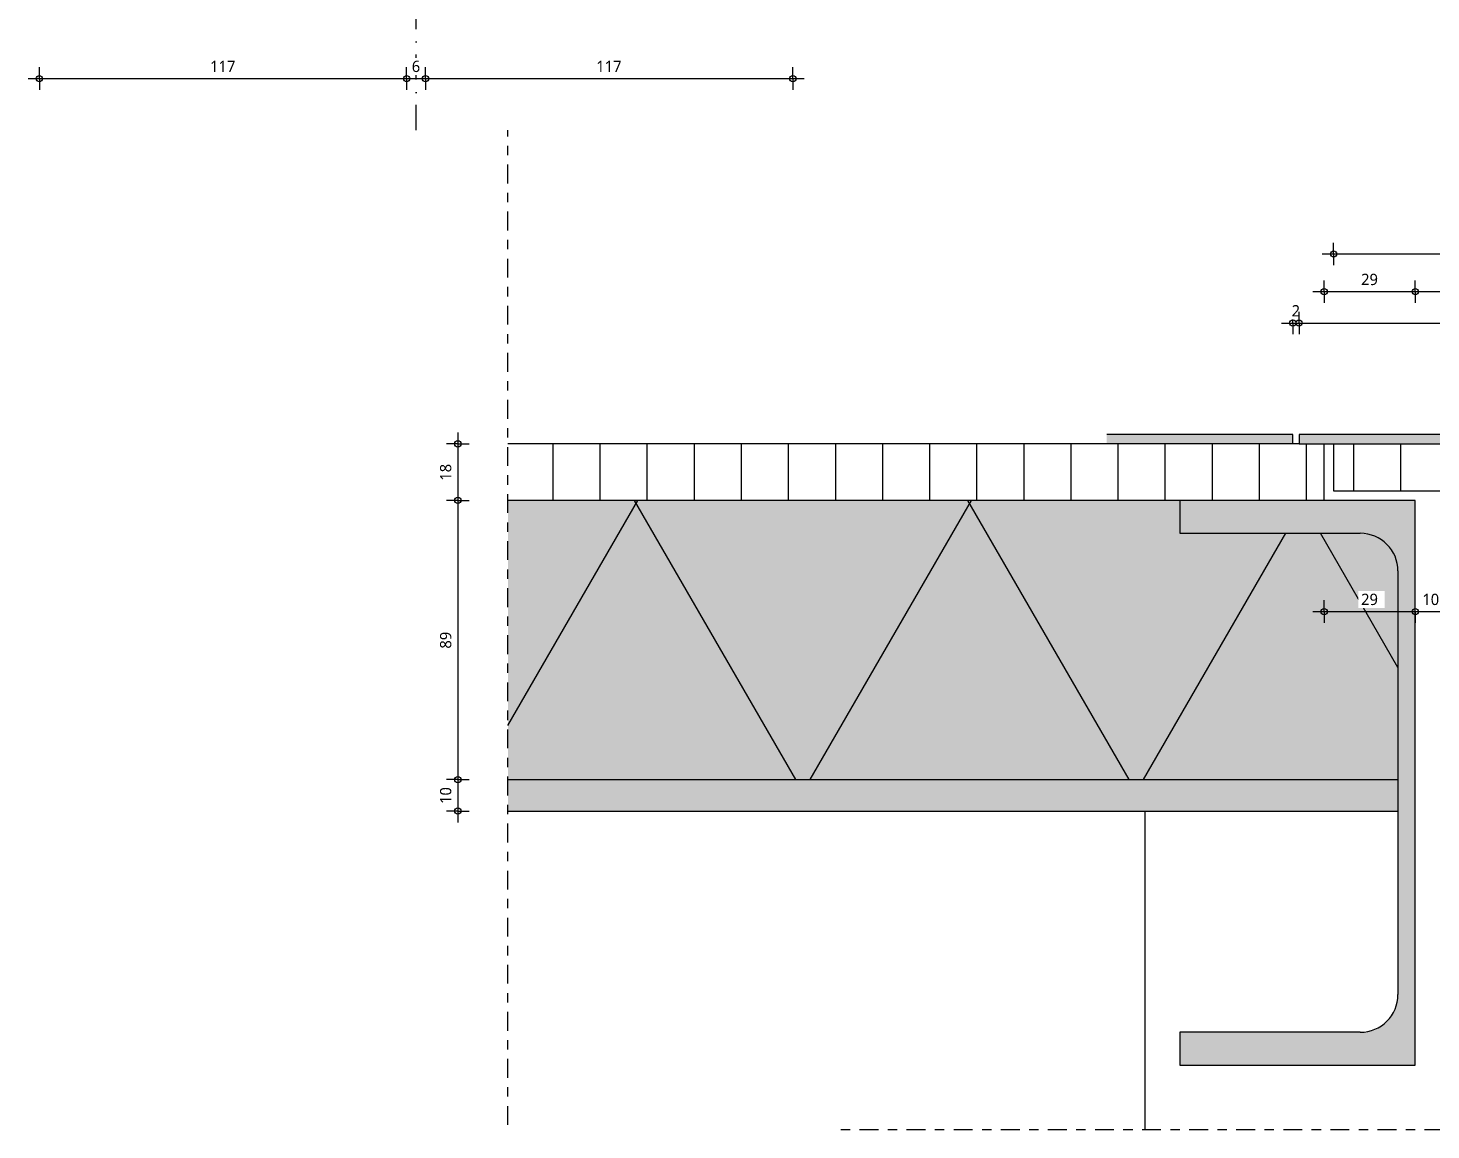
# Model space of a CAD drawing. Header units: millimetres. Extents: x 2457 to 4349, y 3067 to 7524.
# Drawn here: x 3297.8 to 3744.6, y 3388.5 to 3739.6 of the extents above; entities that cross this region are included whole.
import ezdxf

# ---------------------------------------------------------------- set-up
doc = ezdxf.new("R2010")
doc.units = ezdxf.units.MM
doc.linetypes.add('MV_center', pattern=[15, 6, -3, 3, -3])
doc.linetypes.add('MV_stramien', pattern=[16, 8, -4, 0, -4])
for name, color, linetype, lineweight in [('A-ANNO-DIMS', 211, 'Continuous', 13), ('A-ANNO-DIMS-2', 211, 'Continuous', 13), ('A-DETL', 90, 'Continuous', 13), ('A-DETL-GENF', 92, 'Continuous', 18), ('A-DETL-MEDM', 33, 'Continuous', 25)]:
    doc.layers.add(name, color=color, linetype=linetype, lineweight=lineweight)
doc.styles.add('Segoe UI_1', font='segoeui.ttf', dxfattribs={"height": 3.6})
doc.dimstyles.new('1_8_mm', dxfattribs={"dimscale": 304.8, "dimtxt": 3.77051, "dimasz": 0.006562, "dimexe": 0.011811, "dimexo": 0.0625, "dimgap": 0.003281, "dimtad": 1, "dimdec": 0, "dimzin": 0, "dimdsep": 46, "dimtxsty": 'Segoe UI_1', "dimblk1": 'DOTBLANK', "dimblk2": 'DOTBLANK', "dimsah": 1, "dimcen": 0.09, "dimdle": 0.011811, "dimazin": 0, "dimtfac": 1, "dimtdec": 4, "dimtix": 1, "dimtmove": 0, "dimatfit": 3, "dimfxl": 0.011811, "dimfxlon": 1, "dimtvp": 1, "dimtfill": 1, "dimtolj": 1, "dimtzin": 0, "dimarcsym": 2})

# ---------------------------------------------------------------- blocks, each defined once
blk = doc.blocks.new('00 plaatmateriaal1 - d_18 mm-3252274-Details Strandbaak Strandhuis 2_0')
at = {"layer": 'A-DETL-GENF', "lineweight": 13}
h = blk.add_hatch(dxfattribs=at)
h.set_pattern_fill('FP_2', color=256, style=0, pattern_type=2)
h.set_pattern_definition([(90, (0, 0), (-15, 9e-16), [])])
h.paths.add_polyline_path([(281, -18), (281, 0), (21, 0), (21, -18), (273, -18)])
at = {"layer": 'A-DETL-MEDM', "lineweight": 18}
for p, q in [((273, 0), (21, 0)), ((281, -18), (281, 0))]:
    blk.add_line(p, q, dxfattribs=at)
blk = doc.blocks.new('NLRS_00_DI_maskeer - Type 1-V28-Details Strandbaak Strandhuis 2_0')
at = {"layer": 'A-DETL-GENF', "linetype": 'MV_center'}
blk.add_line((198, 0), (-100, 0), dxfattribs=at)
blk = doc.blocks.new('42 isolatie - Type 1-3779847-Details Strandbaak Strandhuis 2_0')
at = {"layer": 'A-DETL-GENF'}
blk.add_hatch(color=256, dxfattribs=at).paths.add_polyline_path([(4.28, -0.8), (4.28, -67.3), (4.38, -68.88), (4.69, -70.41), (5.19, -71.89), (5.89, -73.3), (6.76, -74.6), (7.79, -75.79), (8.97, -76.82), (10.28, -77.69), (11.69, -78.39), (13.17, -78.89), (14.7, -79.19), (16.28, -79.3), (73.78, -79.3), (73.78, -89.8), (287.78, -89.8), (287.78, -0.8)])
at = {"layer": 'A-DETL-GENF', "lineweight": 13}
h = blk.add_hatch(dxfattribs=at)
h.set_pattern_fill('FP_41', color=256, style=0, pattern_type=2)
h.set_pattern_definition([(300, (-357.56, -184.11), (-79.674, -46), []), (240, (-357.56, -184.11), (-79.674, 46), [])])
h.paths.add_polyline_path([(4.28, -0.8), (4.28, -67.3), (4.38, -68.88), (4.69, -70.41), (5.19, -71.89), (5.89, -73.3), (6.76, -74.6), (7.79, -75.79), (8.97, -76.82), (10.28, -77.69), (11.69, -78.39), (13.17, -78.89), (14.7, -79.19), (16.28, -79.3), (73.78, -79.3), (73.78, -89.8), (287.78, -89.8), (287.78, -0.8)])
at = {"layer": 'A-DETL-GENF'}
for p, q in [((287.78, -0.8), (4.28, -0.8)), ((287.78, -0.8), (4.28, -0.8)), ((73.78, -89.8), (287.78, -89.8)), ((73.78, -89.8), (287.78, -89.8))]:
    blk.add_line(p, q, dxfattribs=at)
blk = doc.blocks.new('NLRS_00_DI_maskeer - Type 1-4234812-Details Strandbaak Strandhuis 2_0')
at = {"layer": 'A-DETL-GENF', "linetype": 'MV_center'}
blk.add_line((-100, 0), (217, 0), dxfattribs=at)
blk = doc.blocks.new('00 plaatmateriaal1 - d_15 mm-3252277-Details Strandbaak Strandhuis 2_0')
at = {"layer": 'A-DETL-GENF', "lineweight": 13}
h = blk.add_hatch(dxfattribs=at)
h.set_pattern_fill('FP_1', color=256, style=0, pattern_type=2)
h.set_pattern_definition([(270, (0, 0), (-15, -9e-16), [])])
h.paths.add_polyline_path([(5.59, 15), (0, 15), (0, 0), (78.04, 0), (78.04, 15)])
at = {"layer": 'A-DETL-MEDM', "lineweight": 18}
for p, q in [((78.04, 15), (0, 15)), ((0, 15), (0, 0)), ((78.04, 0), (78.04, 15))]:
    blk.add_line(p, q, dxfattribs=at)
blk = doc.blocks.new('DIMBLOCK209-Details Strandbaak Strandhuis 2_0')
at = {"layer": 'A-ANNO-DIMS-2'}
for p, q in [((3301.35, 3723.53), (3301.35, 3727.13)), ((3418.35, 3723.53), (3418.35, 3727.13)), ((3297.75, 3723.53), (3418.35, 3723.53)), ((3301.35, 3723.53), (3301.35, 3719.93)), ((3418.35, 3723.53), (3418.35, 3719.93))]:
    blk.add_line(p, q, dxfattribs=at)
for centre in [(3301.35, 3723.53), (3418.35, 3723.53)]:
    blk.add_circle(centre, 1, dxfattribs=at)
at = {"layer": 'A-ANNO-DIMS-2', "color": 0, "insert": (3355.74, 3729.23), "char_height": 3.6, "width": 9.8719, "attachment_point": 1, "line_spacing_factor": 1.142579, "style": 'Segoe UI_1', "bg_fill": 3, "box_fill_scale": 1.25, "bg_fill_color": 9, "bg_fill_true_color": 13158600, "bg_fill_transparency": 0}
blk.add_mtext('117', dxfattribs=at)
blk = doc.blocks.new('_DotBlank')
at = {"color": 0, "linetype": 'ByBlock', "lineweight": -2}
blk.add_line((-0.5, 0), (-1, 0), dxfattribs=at)
blk.add_circle((0, 0), 0.5, dxfattribs=at)
blk = doc.blocks.new('DIMBLOCK210-Details Strandbaak Strandhuis 2_0')
at = {"layer": 'A-ANNO-DIMS-2'}
for p, q in [((3418.35, 3723.53), (3418.35, 3727.13)), ((3424.35, 3723.53), (3424.35, 3727.13)), ((3418.35, 3723.53), (3424.35, 3723.53)), ((3418.35, 3723.53), (3418.35, 3719.93)), ((3424.35, 3723.53), (3424.35, 3719.93))]:
    blk.add_line(p, q, dxfattribs=at)
for centre in [(3418.35, 3723.53), (3424.35, 3723.53)]:
    blk.add_circle(centre, 1, dxfattribs=at)
at = {"layer": 'A-ANNO-DIMS-2', "color": 0, "insert": (3419.98, 3729.23), "char_height": 3.6, "width": 3.2906, "attachment_point": 1, "line_spacing_factor": 1.142579, "style": 'Segoe UI_1', "bg_fill": 3, "box_fill_scale": 1.25, "bg_fill_color": 9, "bg_fill_true_color": 13158600, "bg_fill_transparency": 0}
blk.add_mtext('6', dxfattribs=at)
blk = doc.blocks.new('DIMBLOCK211-Details Strandbaak Strandhuis 2_0')
at = {"layer": 'A-ANNO-DIMS-2'}
for p, q in [((3424.35, 3723.53), (3424.35, 3727.13)), ((3541.35, 3723.53), (3541.35, 3727.13)), ((3424.35, 3723.53), (3544.95, 3723.53)), ((3424.35, 3723.53), (3424.35, 3719.93)), ((3541.35, 3723.53), (3541.35, 3719.93))]:
    blk.add_line(p, q, dxfattribs=at)
for centre in [(3424.35, 3723.53), (3541.35, 3723.53)]:
    blk.add_circle(centre, 1, dxfattribs=at)
at = {"layer": 'A-ANNO-DIMS-2', "color": 0, "insert": (3478.74, 3729.23), "char_height": 3.6, "width": 9.8719, "attachment_point": 1, "line_spacing_factor": 1.142579, "style": 'Segoe UI_1', "bg_fill": 3, "box_fill_scale": 1.25, "bg_fill_color": 9, "bg_fill_true_color": 13158600, "bg_fill_transparency": 0}
blk.add_mtext('117', dxfattribs=at)
blk = doc.blocks.new('DIMBLOCK215-Details Strandbaak Strandhuis 2_0')
at = {"layer": 'A-ANNO-DIMS-2'}
for p, q in [((3434.66, 3610.74), (3434.66, 3589.14)), ((3434.66, 3607.14), (3431.06, 3607.14)), ((3434.66, 3607.14), (3438.26, 3607.14)), ((3434.66, 3589.14), (3431.06, 3589.14)), ((3434.66, 3589.14), (3438.26, 3589.14))]:
    blk.add_line(p, q, dxfattribs=at)
for centre in [(3434.66, 3607.14), (3434.66, 3589.14)]:
    blk.add_circle(centre, 1, dxfattribs=at)
at = {"layer": 'A-ANNO-DIMS-2', "color": 0, "insert": (3428.97, 3595.4), "char_height": 3.6, "width": 6.5813, "attachment_point": 1, "rotation": 90, "line_spacing_factor": 1.142579, "style": 'Segoe UI_1', "bg_fill": 3, "box_fill_scale": 1.25, "bg_fill_color": 9, "bg_fill_true_color": 13158600, "bg_fill_transparency": 0}
blk.add_mtext('18', dxfattribs=at)
blk = doc.blocks.new('DIMBLOCK216-Details Strandbaak Strandhuis 2_0')
at = {"layer": 'A-ANNO-DIMS-2'}
for p, q in [((3434.66, 3589.14), (3431.06, 3589.14)), ((3434.66, 3589.14), (3434.66, 3500.14)), ((3434.66, 3589.14), (3438.26, 3589.14)), ((3434.66, 3500.14), (3431.06, 3500.14)), ((3434.66, 3500.14), (3438.26, 3500.14))]:
    blk.add_line(p, q, dxfattribs=at)
for centre in [(3434.66, 3589.14), (3434.66, 3500.14)]:
    blk.add_circle(centre, 1, dxfattribs=at)
at = {"layer": 'A-ANNO-DIMS-2', "color": 0, "insert": (3428.97, 3541.9), "char_height": 3.6, "width": 6.5813, "attachment_point": 1, "rotation": 90, "line_spacing_factor": 1.142579, "style": 'Segoe UI_1', "bg_fill": 3, "box_fill_scale": 1.25, "bg_fill_color": 9, "bg_fill_true_color": 13158600, "bg_fill_transparency": 0}
blk.add_mtext('89', dxfattribs=at)
blk = doc.blocks.new('DIMBLOCK217-Details Strandbaak Strandhuis 2_0')
at = {"layer": 'A-ANNO-DIMS-2'}
for p, q in [((3434.66, 3500.14), (3431.06, 3500.14)), ((3434.66, 3500.14), (3434.66, 3486.54)), ((3434.66, 3500.14), (3438.26, 3500.14)), ((3434.66, 3490.14), (3431.06, 3490.14)), ((3434.66, 3490.14), (3438.26, 3490.14))]:
    blk.add_line(p, q, dxfattribs=at)
for centre in [(3434.66, 3500.14), (3434.66, 3490.14)]:
    blk.add_circle(centre, 1, dxfattribs=at)
at = {"layer": 'A-ANNO-DIMS-2', "color": 0, "insert": (3428.97, 3492.4), "char_height": 3.6, "width": 6.5813, "attachment_point": 1, "rotation": 90, "line_spacing_factor": 1.142579, "style": 'Segoe UI_1', "bg_fill": 3, "box_fill_scale": 1.25, "bg_fill_color": 9, "bg_fill_true_color": 13158600, "bg_fill_transparency": 0}
blk.add_mtext('10', dxfattribs=at)
blk = doc.blocks.new('DIMBLOCK218-Details Strandbaak Strandhuis 2_0')
at = {"layer": 'A-ANNO-DIMS-2'}
for p, q in [((3707.02, 3655.65), (3739.62, 3655.65)), ((3710.62, 3655.65), (3710.62, 3659.25)), ((3710.62, 3655.65), (3710.62, 3652.05)), ((3739.62, 3655.65), (3739.62, 3659.25)), ((3739.62, 3655.65), (3739.62, 3652.05))]:
    blk.add_line(p, q, dxfattribs=at)
for centre in [(3710.62, 3655.65), (3739.62, 3655.65)]:
    blk.add_circle(centre, 1, dxfattribs=at)
at = {"layer": 'A-ANNO-DIMS-2', "color": 0, "insert": (3722.38, 3661.35), "char_height": 3.6, "width": 6.5813, "attachment_point": 1, "line_spacing_factor": 1.142579, "style": 'Segoe UI_1', "bg_fill": 3, "box_fill_scale": 1.25, "bg_fill_color": 9, "bg_fill_true_color": 13158600, "bg_fill_transparency": 0}
blk.add_mtext('29', dxfattribs=at)
blk = doc.blocks.new('DIMBLOCK219-Details Strandbaak Strandhuis 2_0')
at = {"layer": 'A-ANNO-DIMS-2'}
for p, q in [((3739.62, 3655.65), (3739.62, 3659.25)), ((3739.62, 3655.65), (3765.62, 3655.65)), ((3739.62, 3655.65), (3739.62, 3652.05)), ((3765.62, 3655.65), (3765.62, 3659.25)), ((3765.62, 3655.65), (3765.62, 3652.05))]:
    blk.add_line(p, q, dxfattribs=at)
for centre in [(3739.62, 3655.65), (3765.62, 3655.65)]:
    blk.add_circle(centre, 1, dxfattribs=at)
at = {"layer": 'A-ANNO-DIMS-2', "color": 0, "insert": (3749.88, 3661.35), "char_height": 3.6, "width": 6.5813, "attachment_point": 1, "line_spacing_factor": 1.142579, "style": 'Segoe UI_1', "bg_fill": 3, "box_fill_scale": 1.25, "bg_fill_color": 9, "bg_fill_true_color": 13158600, "bg_fill_transparency": 0}
blk.add_mtext('26', dxfattribs=at)
blk = doc.blocks.new('DIMBLOCK221-Details Strandbaak Strandhuis 2_0')
at = {"layer": 'A-ANNO-DIMS-2'}
for p, q in [((3700.62, 3645.65), (3700.62, 3649.25)), ((3702.62, 3645.65), (3702.62, 3649.25)), ((3697.02, 3645.65), (3702.62, 3645.65)), ((3700.62, 3645.65), (3700.62, 3642.05)), ((3702.62, 3645.65), (3702.62, 3642.05))]:
    blk.add_line(p, q, dxfattribs=at)
for centre in [(3700.62, 3645.65), (3702.62, 3645.65)]:
    blk.add_circle(centre, 1, dxfattribs=at)
at = {"layer": 'A-ANNO-DIMS-2', "color": 0, "insert": (3700.25, 3651.35), "char_height": 3.6, "width": 3.2906, "attachment_point": 1, "line_spacing_factor": 1.142579, "style": 'Segoe UI_1', "bg_fill": 3, "box_fill_scale": 1.25, "bg_fill_color": 9, "bg_fill_true_color": 13158600, "bg_fill_transparency": 0}
blk.add_mtext('2', dxfattribs=at)
blk = doc.blocks.new('DIMBLOCK222-Details Strandbaak Strandhuis 2_0')
at = {"layer": 'A-ANNO-DIMS-2'}
for p, q in [((3702.62, 3645.65), (3702.62, 3649.25)), ((3802.62, 3645.65), (3802.62, 3649.25)), ((3702.62, 3645.65), (3802.62, 3645.65)), ((3702.62, 3645.65), (3702.62, 3642.05)), ((3802.62, 3645.65), (3802.62, 3642.05))]:
    blk.add_line(p, q, dxfattribs=at)
for centre in [(3702.62, 3645.65), (3802.62, 3645.65)]:
    blk.add_circle(centre, 1, dxfattribs=at)
at = {"layer": 'A-ANNO-DIMS-2', "color": 0, "insert": (3748.51, 3651.35), "char_height": 3.6, "width": 9.8719, "attachment_point": 1, "line_spacing_factor": 1.142579, "style": 'Segoe UI_1', "bg_fill": 3, "box_fill_scale": 1.25, "bg_fill_color": 9, "bg_fill_true_color": 13158600, "bg_fill_transparency": 0}
blk.add_mtext('100', dxfattribs=at)
blk = doc.blocks.new('DIMBLOCK224-Details Strandbaak Strandhuis 2_0')
at = {"layer": 'A-ANNO-DIMS-2'}
for p, q in [((3713.62, 3667.65), (3713.62, 3671.25)), ((3791.66, 3667.65), (3791.66, 3671.25)), ((3710.02, 3667.65), (3795.26, 3667.65)), ((3713.62, 3667.65), (3713.62, 3664.05)), ((3791.66, 3667.65), (3791.66, 3664.05))]:
    blk.add_line(p, q, dxfattribs=at)
for centre in [(3713.62, 3667.65), (3791.66, 3667.65)]:
    blk.add_circle(centre, 1, dxfattribs=at)
at = {"layer": 'A-ANNO-DIMS-2', "color": 0, "insert": (3749.9, 3673.35), "char_height": 3.6, "width": 6.5813, "attachment_point": 1, "line_spacing_factor": 1.142579, "style": 'Segoe UI_1', "bg_fill": 3, "box_fill_scale": 1.25, "bg_fill_color": 9, "bg_fill_true_color": 13158600, "bg_fill_transparency": 0}
blk.add_mtext('78', dxfattribs=at)
blk = doc.blocks.new('DIMBLOCK225-Details Strandbaak Strandhuis 2_0')
at = {"layer": 'A-ANNO-DIMS-2'}
for p, q in [((3710.62, 3553.69), (3710.62, 3557.29)), ((3739.62, 3553.69), (3739.62, 3557.29)), ((3707.02, 3553.69), (3739.62, 3553.69)), ((3710.62, 3553.69), (3710.62, 3550.09)), ((3739.62, 3553.69), (3739.62, 3550.09))]:
    blk.add_line(p, q, dxfattribs=at)
for centre in [(3710.62, 3553.69), (3739.62, 3553.69)]:
    blk.add_circle(centre, 1, dxfattribs=at)
at = {"layer": 'A-ANNO-DIMS-2', "color": 0, "insert": (3722.38, 3559.39), "char_height": 3.6, "width": 6.5813, "attachment_point": 1, "line_spacing_factor": 1.142579, "style": 'Segoe UI_1', "bg_fill": 3, "box_fill_scale": 1.25, "bg_fill_color": 9, "bg_fill_true_color": 13158600, "bg_fill_transparency": 0}
blk.add_mtext('29', dxfattribs=at)
blk = doc.blocks.new('DIMBLOCK226-Details Strandbaak Strandhuis 2_0')
at = {"layer": 'A-ANNO-DIMS-2'}
for p, q in [((3739.62, 3553.69), (3739.62, 3557.29)), ((3749.62, 3553.69), (3749.62, 3557.29)), ((3739.62, 3553.69), (3749.62, 3553.69)), ((3739.62, 3553.69), (3739.62, 3550.09)), ((3749.62, 3553.69), (3749.62, 3550.09))]:
    blk.add_line(p, q, dxfattribs=at)
for centre in [(3739.62, 3553.69), (3749.62, 3553.69)]:
    blk.add_circle(centre, 1, dxfattribs=at)
at = {"layer": 'A-ANNO-DIMS-2', "color": 0, "insert": (3741.88, 3559.39), "char_height": 3.6, "width": 6.5813, "attachment_point": 1, "line_spacing_factor": 1.142579, "style": 'Segoe UI_1', "bg_fill": 3, "box_fill_scale": 1.25, "bg_fill_color": 9, "bg_fill_true_color": 13158600, "bg_fill_transparency": 0}
blk.add_mtext('10', dxfattribs=at)

msp = doc.modelspace()

# ---------------------------------------------------------------- hatches: boundary and pattern name
at = {"layer": 'A-DETL-GENF'}
for color, points in [(7, [(3641.35, 3607.14), (3700.62, 3607.14), (3700.62, 3610.14), (3641.35, 3610.14)]), (7, [(3802.62, 3607.14), (3802.62, 3610.14), (3702.62, 3610.14), (3702.62, 3607.14), (3786.07, 3607.14)]), (7, [(3664.62, 3409.14), (3739.62, 3409.14), (3739.62, 3589.14), (3664.62, 3589.14), (3664.62, 3578.64), (3722.12, 3578.64), (3723.7, 3578.53), (3725.23, 3578.23), (3726.72, 3577.72), (3728.12, 3577.03), (3729.43, 3576.16), (3730.61, 3575.12), (3731.64, 3573.94), (3732.52, 3572.64), (3733.21, 3571.23), (3733.71, 3569.74), (3734.02, 3568.22), (3734.12, 3566.64), (3734.12, 3431.64), (3734.02, 3430.06), (3733.71, 3428.53), (3733.21, 3427.05), (3732.52, 3425.64), (3731.64, 3424.33), (3730.61, 3423.15), (3729.43, 3422.12), (3728.12, 3421.25), (3726.72, 3420.55), (3725.23, 3420.05), (3723.7, 3419.74), (3722.12, 3419.64), (3664.62, 3419.64)]), (83, [(3734.12, 3490.14), (3734.12, 3500.14), (3450.62, 3500.14), (3450.62, 3490.14)])]:
    msp.add_hatch(color=color, dxfattribs=at).paths.add_polyline_path(points)

# ---------------------------------------------------------------- linework, layer by layer
at = {"layer": 'A-DETL', "linetype": 'MV_stramien', "lineweight": 18}
msp.add_line((3421.35, 3707.14), (3421.35, 4153), dxfattribs=at)
at = {"layer": 'A-DETL', "lineweight": 18}
for p, q in [((3700.62, 3610.14), (3641.35, 3610.14)), ((3700.62, 3607.14), (3700.62, 3610.14)), ((3802.62, 3610.14), (3702.62, 3610.14)), ((3702.62, 3610.14), (3702.62, 3607.14)), ((3702.62, 3607.14), (3802.62, 3607.14)), ((3739.62, 3589.14), (3664.62, 3589.14)), ((3664.62, 3589.14), (3664.62, 3578.64)), ((3739.62, 3409.14), (3739.62, 3589.14)), ((3664.62, 3578.64), (3722.12, 3578.64)), ((3734.12, 3566.64), (3734.12, 3431.64)), ((3450.62, 3490.14), (3734.12, 3490.14)), ((3722.12, 3419.64), (3664.62, 3419.64)), ((3664.62, 3419.64), (3664.62, 3409.14)), ((3664.62, 3409.14), (3739.62, 3409.14))]:
    msp.add_line(p, q, dxfattribs=at)
at = {"layer": 'A-DETL'}
msp.add_line((3653.62, 3388.52), (3653.62, 3490.14), dxfattribs=at)
at = {"layer": 'A-DETL', "lineweight": 18}
for centre, start, end in [((3722.12, 3566.64), 0, 90), ((3722.12, 3431.64), 270, 0)]:
    msp.add_arc(centre, 12, start, end, dxfattribs=at)

# ---------------------------------------------------------------- block references
at = {"layer": 'A-DETL-GENF', "linetype": 'MV_center', "rotation": 90}
msp.add_blockref('NLRS_00_DI_maskeer - Type 1-4234812-Details Strandbaak Strandhuis 2_0', (3450.62, 3490.14), dxfattribs=at)
at = {"layer": 'A-DETL-GENF', "rotation": 180}
msp.add_blockref('42 isolatie - Type 1-3779847-Details Strandbaak Strandhuis 2_0', (3738.4, 3499.34), dxfattribs=at)
at = {"layer": 'A-DETL-GENF', "linetype": 'MV_center'}
msp.add_blockref('NLRS_00_DI_maskeer - Type 1-V28-Details Strandbaak Strandhuis 2_0', (3655.62, 3388.52), dxfattribs=at)
at = {"layer": 'A-DETL-MEDM', "lineweight": 18}
msp.add_blockref('00 plaatmateriaal1 - d_18 mm-3252274-Details Strandbaak Strandhuis 2_0', (3429.62, 3607.14), dxfattribs=at)
at = {"layer": 'A-DETL-MEDM', "lineweight": 18, "rotation": 180}
msp.add_blockref('00 plaatmateriaal1 - d_15 mm-3252277-Details Strandbaak Strandhuis 2_0', (3791.66, 3607.14), dxfattribs=at)

# ---------------------------------------------------------------- dimensions: what is measured, and where the dimension line sits
at = {"layer": 'A-ANNO-DIMS'}
for base, p1, p2, override, picture, middle in [((3739.62, 3655.65), (3710.62, 3652.05), (3739.62, 3652.05), {"dimpost": '<>', "dimfxl": 29}, 'DIMBLOCK218-Details Strandbaak Strandhuis 2_0', (3725.12, 3658.52)), ((3702.62, 3645.65), (3700.62, 3642.05), (3702.62, 3642.05), {"dimpost": '<>', "dimfxl": 2}, 'DIMBLOCK221-Details Strandbaak Strandhuis 2_0', (3701.62, 3648.48))]:
    dim = msp.add_linear_dim(base=base, p1=p1, p2=p2, dimstyle='1_8_mm', override=override, dxfattribs=at)
    dim.commit()
    dim.dimension.update_dxf_attribs({"geometry": picture, "text_midpoint": middle})
dim = msp.add_linear_dim(base=(3434.66, 3589.14), p1=(3438.26, 3607.14), p2=(3438.26, 3589.14), angle=90, dimstyle='1_8_mm', override={"dimpost": '<>', "dimfxl": 18}, dxfattribs=at)
dim.commit()
dim.dimension.update_dxf_attribs({"geometry": 'DIMBLOCK215-Details Strandbaak Strandhuis 2_0', "text_midpoint": (3431.79, 3598.14)})

# ---------------------------------------------------------------- next in the draw order: dimensions: what is measured, and where the dimension line sits
for base, p1, p2, override, picture, middle in [((3418.35, 3723.53), (3301.35, 3727.13), (3418.35, 3727.13), {"dimpost": '<>', "dimfxl": 117}, 'DIMBLOCK209-Details Strandbaak Strandhuis 2_0', (3359.85, 3726.37)), ((3765.62, 3655.65), (3739.62, 3652.05), (3765.62, 3652.05), {"dimpost": '<>', "dimfxl": 26}, 'DIMBLOCK219-Details Strandbaak Strandhuis 2_0', (3752.62, 3658.52)), ((3739.62, 3553.69), (3710.62, 3557.29), (3739.62, 3557.29), {"dimpost": '<>', "dimfxl": 29}, 'DIMBLOCK225-Details Strandbaak Strandhuis 2_0', (3725.12, 3556.56))]:
    dim = msp.add_linear_dim(base=base, p1=p1, p2=p2, dimstyle='1_8_mm', override=override, dxfattribs=at)
    dim.commit()
    dim.dimension.update_dxf_attribs({"geometry": picture, "text_midpoint": middle})
dim = msp.add_linear_dim(base=(3434.66, 3500.14), p1=(3438.26, 3589.14), p2=(3438.26, 3500.14), angle=90, dimstyle='1_8_mm', override={"dimpost": '<>', "dimfxl": 89}, dxfattribs=at)
dim.commit()
dim.dimension.update_dxf_attribs({"geometry": 'DIMBLOCK216-Details Strandbaak Strandhuis 2_0', "text_midpoint": (3431.8, 3544.64)})

# ---------------------------------------------------------------- next in the draw order: dimensions: what is measured, and where the dimension line sits
for base, p1, p2, override, picture, middle in [((3424.35, 3723.53), (3418.35, 3727.13), (3424.35, 3727.13), {"dimpost": '<>', "dimfxl": 6}, 'DIMBLOCK210-Details Strandbaak Strandhuis 2_0', (3421.35, 3726.39)), ((3791.66, 3667.65), (3713.62, 3664.05), (3791.66, 3664.05), {"dimpost": '<>', "dimfxl": 78.035299}, 'DIMBLOCK224-Details Strandbaak Strandhuis 2_0', (3752.64, 3670.51)), ((3802.62, 3645.65), (3702.62, 3642.05), (3802.62, 3642.05), {"dimpost": '<>', "dimfxl": 100}, 'DIMBLOCK222-Details Strandbaak Strandhuis 2_0', (3752.62, 3648.53)), ((3749.62, 3553.69), (3739.62, 3557.29), (3749.62, 3557.29), {"dimpost": '<>', "dimfxl": 10}, 'DIMBLOCK226-Details Strandbaak Strandhuis 2_0', (3744.62, 3556.57))]:
    dim = msp.add_linear_dim(base=base, p1=p1, p2=p2, dimstyle='1_8_mm', override=override, dxfattribs=at)
    dim.commit()
    dim.dimension.update_dxf_attribs({"geometry": picture, "text_midpoint": middle})
dim = msp.add_linear_dim(base=(3434.66, 3490.14), p1=(3438.26, 3500.14), p2=(3438.26, 3490.14), angle=90, dimstyle='1_8_mm', override={"dimpost": '<>', "dimfxl": 10}, dxfattribs=at)
dim.commit()
dim.dimension.update_dxf_attribs({"geometry": 'DIMBLOCK217-Details Strandbaak Strandhuis 2_0', "text_midpoint": (3431.79, 3495.14)})

# ---------------------------------------------------------------- next in the draw order: dimensions: what is measured, and where the dimension line sits
dim = msp.add_linear_dim(base=(3541.35, 3723.53), p1=(3424.35, 3727.13), p2=(3541.35, 3727.13), dimstyle='1_8_mm', override={"dimpost": '<>', "dimfxl": 117}, dxfattribs=at)
dim.commit()
dim.dimension.update_dxf_attribs({"geometry": 'DIMBLOCK211-Details Strandbaak Strandhuis 2_0', "text_midpoint": (3482.85, 3726.37)})

doc.saveas('drawing.dxf')
